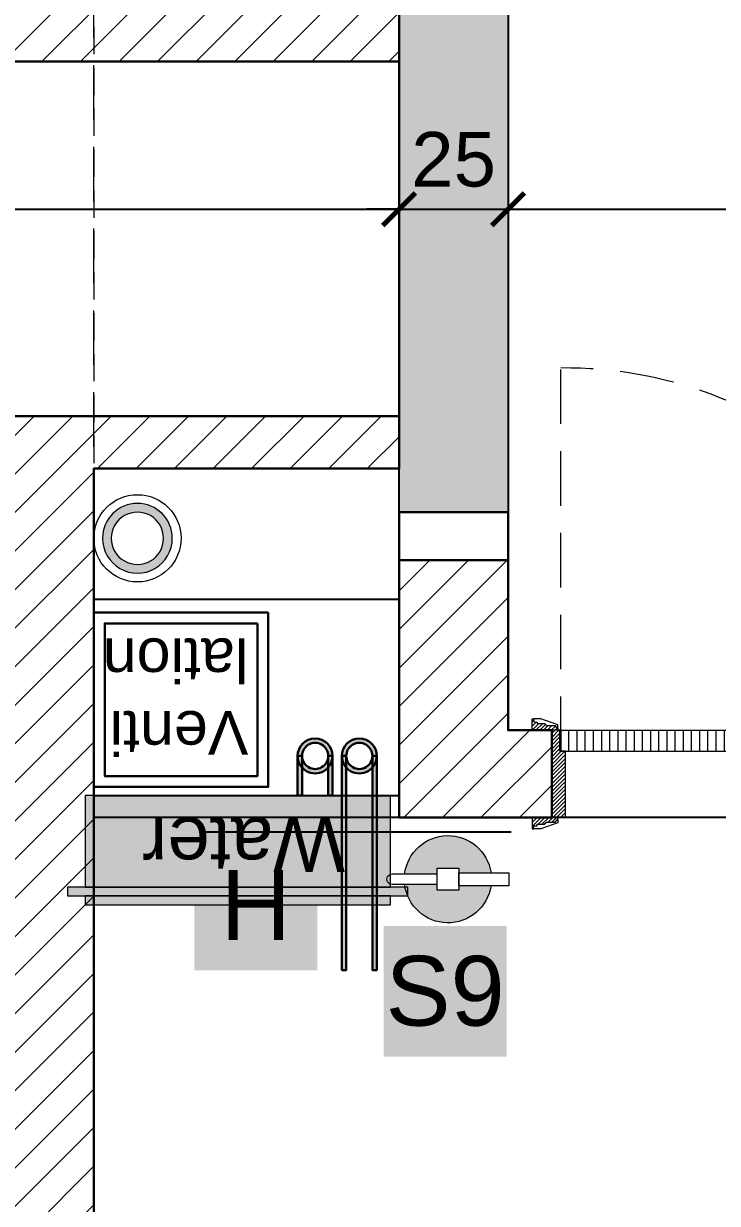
# Model space of a CAD drawing. Header units: centimetres. Extents: x 86156 to 91557, y -55119 to -48172.
# Drawn here: x 89037.7 to 89196.7, y -52720.8 to -52450.4 of the extents above; entities that cross this region are included whole.
import ezdxf

# ---------------------------------------------------------------- set-up
doc = ezdxf.new("R2010")
doc.units = ezdxf.units.CM
doc.header["$LTSCALE"] = 50
doc.header["$MEASUREMENT"] = 0
doc.linetypes.add('CACHE', pattern=[0.375, 0.25, -0.125])
doc.linetypes.add('CONTINU', pattern=[0])
doc.layers.get('0').update_dxf_attribs({"color": 8})
for name, color, linetype, lineweight in [('ARCHITECTE', 252, 'Continuous', 13), ('BETON CACHE', 4, 'CACHE', 5), ('BETON HACHURE', 253, 'Continuous', 13), ('door', 44, 'Continuous', 5), ('ISOLATION', 252, 'Continuous', 0), ('KASETAT_Pen_No__22', 8, 'Continuous', 50), ('MACONNERIE COUPE', 7, 'Continuous', 30), ('MACONNERIE HACHURE', 253, 'Continuous', 13), ('PERCEMENT', 253, 'Continuous', 20), ('WINDOWS', 21, 'Continuous', 5)]:
    doc.layers.add(name, color=color, linetype=linetype, lineweight=lineweight)
for name, color, linetype in [('BETON COUPE', 3, 'CONTINU'), ('BETON TRAME', 252, 'Continuous'), ('BORD', 5, 'Continuous'), ('COTE 50ème', 1, 'Continuous'), ('TEXTE', 7, 'Continuous')]:
    doc.layers.add(name, color=color, linetype=linetype)
doc.layers.add('FMULT', color=150, linetype='Continuous', plot=False)
doc.layers.add('HYPALON', color=7, linetype='Continuous', true_color=0xffaa00)
doc.layers.add('KASETAT_Pen_No__176', color=7, linetype='Continuous', lineweight=15, true_color=0x93a0c6)
doc.styles.add('RS_TEXT_1.50', font='arial.ttf', dxfattribs={"height": 12.5})
doc.styles.add('RS_TXT_50', font='arial.ttf', dxfattribs={"height": 12.5})
doc.dimstyles.new('RS_50CM_LINEAIRE', dxfattribs={"dimscale": 5, "dimtxt": 12.5, "dimasz": 1.5, "dimexe": 1, "dimexo": 2.5, "dimgap": 1, "dimtad": 1, "dimdec": 1, "dimrnd": 0.5, "dimdsep": 46, "dimtxsty": 'RS_TXT_50', "dimblk1": 'ARCHTICK', "dimblk2": 'ARCHTICK', "dimsah": 1, "dimcen": 2.5, "dimdle": 1, "dimclrt": 4, "dimadec": 0, "dimazin": 2, "dimtfac": 1, "dimtdec": 1, "dimtix": 1, "dimtmove": 2, "dimatfit": 3, "dimfxl": 1, "dimtolj": 1, "dimtzin": 0, "dimarcsym": 0})

# ---------------------------------------------------------------- blocks, each defined once
blk = doc.blocks.new('A$C63baa0da')
at = {"layer": 'ARCHITECTE', "linetype": 'Continuous', "lineweight": 0, "true_color": 0xed1f24}
for points in [[(-65.88, -30.1), (-66.88, -30.1), (-66.88, 19), (-65.88, 19)], [(-65.88, -30.1), (-66.88, -30.1), (-66.88, 19), (-65.88, 19)], [(-59.88, -30.1), (-58.88, -30.1), (-58.88, 19), (-59.88, 19)], [(-59.88, -30.1), (-58.88, -30.1), (-58.88, 19), (-59.88, 19)]]:
    blk.add_hatch(color=240, dxfattribs=at).paths.add_polyline_path(points)
h = blk.add_hatch(color=240, dxfattribs=at)
edge = h.paths.add_edge_path()
edge.add_ellipse((-62.88, -30.1), major_axis=(-2.83, -2.83), ratio=1, start_angle=-45, end_angle=135, ccw=False)
edge.add_ellipse((-62.88, -30.1), major_axis=(-2.83, -2.83), ratio=1, start_angle=135, end_angle=315, ccw=False)
edge = h.paths.add_edge_path(flags=0)
edge.add_ellipse((-62.88, -30.1), major_axis=(-2.12, -2.12), ratio=1, start_angle=135, end_angle=315)
edge.add_ellipse((-62.88, -30.1), major_axis=(-2.12, -2.12), ratio=1, start_angle=315, end_angle=495)
h = blk.add_hatch(color=240, dxfattribs=at)
edge = h.paths.add_edge_path()
edge.add_ellipse((-62.88, -30.1), major_axis=(-2.83, -2.83), ratio=1, start_angle=-45, end_angle=135, ccw=False)
edge.add_ellipse((-62.88, -30.1), major_axis=(-2.83, -2.83), ratio=1, start_angle=135, end_angle=315, ccw=False)
edge = h.paths.add_edge_path(flags=0)
edge.add_ellipse((-62.88, -30.1), major_axis=(-2.12, -2.12), ratio=1, start_angle=135, end_angle=315)
edge.add_ellipse((-62.88, -30.1), major_axis=(-2.12, -2.12), ratio=1, start_angle=315, end_angle=495)
at = {"layer": 'KASETAT_Pen_No__176', "linetype": 'Continuous', "lineweight": 0, "true_color": 0x139b48}
for points in [[(0, 4), (-70, 4), (-70, 2), (-74, 2), (-74, 0), (-70, 0), (-70, -21), (0, -21), (0, 0), (4, 0), (4, 2), (0, 2)], [(-55.74, -30.1), (-56.74, -30.1), (-56.74, -21), (-55.74, -21)], [(-49.74, -30.1), (-48.74, -30.1), (-48.74, -21), (-49.74, -21)]]:
    blk.add_hatch(color=114, dxfattribs=at).paths.add_polyline_path(points)
h = blk.add_hatch(color=114, dxfattribs=at)
edge = h.paths.add_edge_path()
edge.add_ellipse((-52.74, -30.1), major_axis=(-2.83, -2.83), ratio=1, start_angle=-45, end_angle=135, ccw=False)
edge.add_ellipse((-52.74, -30.1), major_axis=(-2.83, -2.83), ratio=1, start_angle=135, end_angle=315, ccw=False)
edge = h.paths.add_edge_path(flags=0)
edge.add_ellipse((-52.74, -30.1), major_axis=(-2.12, -2.12), ratio=1, start_angle=135, end_angle=315)
edge.add_ellipse((-52.74, -30.1), major_axis=(-2.12, -2.12), ratio=1, start_angle=315, end_angle=495)
at = {"layer": 'KASETAT_Pen_No__22', "color": 32, "linetype": 'Continuous', "lineweight": 0, "true_color": 0xcd6928}
for p, q in [((0, 4), (-70, 4)), ((-70, 4), (-70, 2)), ((0, 2), (0, 4)), ((4, 2), (-74, 2)), ((-74, 2), (-74, 0)), ((-74, 0), (4, 0)), ((-70, 2), (0, 2)), ((0, 0), (-70, 0)), ((-70, 0), (-70, -21)), ((0, -21), (0, 0)), ((4, 0), (4, 2)), ((-70, -21), (0, -21))]:
    blk.add_line(p, q, dxfattribs=at)
at = {"layer": 'MACONNERIE COUPE'}
for points in [[(-65.88, -30.1), (-66.88, -30.1), (-66.88, 19), (-65.88, 19)], [(-65.88, -30.1), (-66.88, -30.1), (-66.88, 19), (-65.88, 19)], [(-59.88, -30.1), (-58.88, -30.1), (-58.88, 19), (-59.88, 19)], [(-59.88, -30.1), (-58.88, -30.1), (-58.88, 19), (-59.88, 19)], [(-55.74, -30.1), (-56.74, -30.1), (-56.74, -21), (-55.74, -21)], [(-55.74, -30.1), (-56.74, -30.1), (-56.74, -21), (-55.74, -21)], [(-49.74, -30.1), (-48.74, -30.1), (-48.74, -21), (-49.74, -21)], [(-49.74, -30.1), (-48.74, -30.1), (-48.74, -21), (-49.74, -21)], [(-42, -63), (-2, -63), (-2, -23), (-42, -23)], [(-39.5, -60.5), (-4.5, -60.5), (-4.5, -25.5), (-39.5, -25.5)]]:
    blk.add_lwpolyline(points, close=True, dxfattribs=at)
at = {"layer": 'MACONNERIE COUPE', "extrusion": (0, 0, -1)}
for centre, start_param, end_param in [((-62.88, -30.1), 0.785398, 3.926991), ((-62.88, -30.1), 0.785398, 3.926991), ((-52.74, -30.1), 0.785398, 3.926991), ((-52.74, -30.1), 0.785398, 3.926991), ((-62.88, -30.1), 3.926991, 7.068583), ((-62.88, -30.1), 3.926991, 7.068583), ((-52.74, -30.1), 3.926991, 7.068583), ((-52.74, -30.1), 3.926991, 7.068583)]:
    blk.add_ellipse(centre, major_axis=(-2.83, -2.83), ratio=1, start_param=start_param, end_param=end_param, dxfattribs=at)
at = {"layer": 'MACONNERIE COUPE'}
for centre, start_param, end_param in [((-62.88, -30.1), 2.356194, 5.497787), ((-62.88, -30.1), 2.356194, 5.497787), ((-52.74, -30.1), 2.356194, 5.497787), ((-52.74, -30.1), 2.356194, 5.497787), ((-62.88, -30.1), 5.497787, 8.63938), ((-62.88, -30.1), 5.497787, 8.63938), ((-52.74, -30.1), 5.497787, 8.63938), ((-52.74, -30.1), 5.497787, 8.63938)]:
    blk.add_ellipse(centre, major_axis=(-2.12, -2.12), ratio=1, start_param=start_param, end_param=end_param, dxfattribs=at)
at = {"layer": 'TEXTE', "attachment_point": 4, "style": 'RS_TEXT_1.50'}
for s, insert, char_height, width in [('Water', (-59.62, -9.84), 12.5, 4.547473508864641e-13), ('Venti\\Plation', (-37.45, -43.78), 10, 3.637978807091713e-13)]:
    blk.add_mtext(s, dxfattribs=dict(at, insert=insert, char_height=char_height, width=width))
blk = doc.blocks.new('_ArchTick')
at = {"color": 0, "linetype": 'ByBlock', "const_width": 0.15}
blk.add_lwpolyline([(-0.5, -0.5), (0.5, 0.5)], dxfattribs=at)
blk = doc.blocks.new('*D1663')
at = {"layer": 'COTE 50ème', "color": 0, "lineweight": -2, "ltscale": 0.5, "transparency": 16777216}
for p, q in [((88720.51, -52471.53), (88720.51, -52497.94)), ((89123.76, -52471.53), (89123.76, -52497.94)), ((88715.51, -52492.94), (89128.76, -52492.94))]:
    blk.add_line(p, q, dxfattribs=at)
at = {"layer": 'Defpoints', "color": 0, "ltscale": 0.5, "transparency": 16777216}
for p in [(88720.51, -52459.03), (89123.76, -52459.03), (89123.76, -52492.94)]:
    blk.add_point(p, dxfattribs=at)
at = {"layer": 'COTE 50ème', "color": 0, "lineweight": -2, "ltscale": 0.5, "transparency": 16777216, "xscale": 7.5, "yscale": 7.5, "zscale": 7.5, "rotation": 180}
blk.add_blockref('_ArchTick', (88720.51, -52492.94), dxfattribs=at)
at = {"layer": 'COTE 50ème', "color": 0, "lineweight": -2, "ltscale": 0.5, "transparency": 16777216, "xscale": 7.5, "yscale": 7.5, "zscale": 7.5}
blk.add_blockref('_ArchTick', (89123.76, -52492.94), dxfattribs=at)
at = {"layer": 'COTE 50ème', "color": 4, "ltscale": 0.5, "transparency": 16777216, "insert": (88922.13, -52481.55), "char_height": 12.5, "attachment_point": 5, "style": 'RS_TXT_50'}
blk.add_mtext('\\A1;403.5', dxfattribs=at)
blk = doc.blocks.new('*D1664')
at = {"layer": 'COTE 50ème', "color": 0, "lineweight": -2, "ltscale": 0.5, "transparency": 16777216}
for p, q in [((89123.76, -52471.53), (89123.76, -52497.94)), ((89148.76, -52471.53), (89148.76, -52497.94)), ((89123.76, -52492.94), (89116.26, -52492.94)), ((89123.76, -52492.94), (89148.76, -52492.94)), ((89148.76, -52492.94), (89156.26, -52492.94))]:
    blk.add_line(p, q, dxfattribs=at)
at = {"layer": 'Defpoints', "color": 0, "ltscale": 0.5, "transparency": 16777216}
for p in [(89123.76, -52459.03), (89148.76, -52459.03), (89148.76, -52492.94)]:
    blk.add_point(p, dxfattribs=at)
at = {"layer": 'COTE 50ème', "color": 0, "lineweight": -2, "ltscale": 0.5, "transparency": 16777216, "xscale": 7.5, "yscale": 7.5, "zscale": 7.5}
blk.add_blockref('_ArchTick', (89123.76, -52492.94), dxfattribs=at)
at = {"layer": 'COTE 50ème', "color": 0, "lineweight": -2, "ltscale": 0.5, "transparency": 16777216, "xscale": 7.5, "yscale": 7.5, "zscale": 7.5, "rotation": 180}
blk.add_blockref('_ArchTick', (89148.76, -52492.94), dxfattribs=at)
at = {"layer": 'COTE 50ème', "color": 4, "ltscale": 0.5, "transparency": 16777216, "insert": (89136.26, -52481.55), "char_height": 12.5, "attachment_point": 5, "style": 'RS_TXT_50'}
blk.add_mtext('\\A1;25', dxfattribs=at)
blk = doc.blocks.new('*D1665')
at = {"layer": 'COTE 50ème', "color": 0, "lineweight": -2, "ltscale": 0.5, "transparency": 16777216}
for p, q in [((89278.76, -52462.86), (89278.76, -52497.94)), ((89148.76, -52471.53), (89148.76, -52497.94)), ((89143.76, -52492.94), (89283.76, -52492.94))]:
    blk.add_line(p, q, dxfattribs=at)
at = {"layer": 'Defpoints', "color": 0, "ltscale": 0.5, "transparency": 16777216}
for p in [(89278.76, -52450.36), (89148.76, -52459.03), (89278.76, -52492.94)]:
    blk.add_point(p, dxfattribs=at)
at = {"layer": 'COTE 50ème', "color": 0, "lineweight": -2, "ltscale": 0.5, "transparency": 16777216, "xscale": 7.5, "yscale": 7.5, "zscale": 7.5, "rotation": 180}
blk.add_blockref('_ArchTick', (89148.76, -52492.94), dxfattribs=at)
at = {"layer": 'COTE 50ème', "color": 0, "lineweight": -2, "ltscale": 0.5, "transparency": 16777216, "xscale": 7.5, "yscale": 7.5, "zscale": 7.5}
blk.add_blockref('_ArchTick', (89278.76, -52492.94), dxfattribs=at)
at = {"layer": 'COTE 50ème', "color": 4, "ltscale": 0.5, "transparency": 16777216, "insert": (89213.76, -52481.55), "char_height": 12.5, "attachment_point": 5, "style": 'RS_TXT_50'}
blk.add_mtext('\\A1;130', dxfattribs=at)

msp = doc.modelspace()

# ---------------------------------------------------------------- hatches: boundary and pattern name
at = {"layer": 'BETON HACHURE', "ltscale": 0.5, "transparency": 33554559}
h = msp.add_hatch(color=256, dxfattribs=at)
h.dxf.hatch_style = 1
h.paths.add_polyline_path([(89857.95, -49968.55), (89601.54, -49712.14), (89017.58, -49863.16), (88999.75, -49863.16), (88314.75, -49713.17), (88293.27, -49713.16), (87031.8, -49846.89), (86857.57, -50021.45), (86757.23, -51272.48), (86839.4, -52045.38), (86669.47, -52571.17), (86746.67, -53900.72), (86983.5, -54130.12), (88279.55, -54131.55), (88279.55, -54261.56), (89504.55, -54261.56), (89504.55, -54401.56), (90492.95, -54401.56), (90492.95, -51921.06), (89857.95, -51772.6)])
h.paths.add_polyline_path([(89837.95, -51788.46), (90472.95, -51936.92), (90472.95, -54381.56), (89524.55, -54381.56), (89524.55, -54241.56), (88299.55, -54241.56), (88299.55, -54111.57), (86991.6, -54110.13), (86766.18, -53891.78), (86689.65, -52573.76), (86859.73, -52047.49), (86777.31, -51272.22), (86876.91, -50030.38), (87040.95, -49866.03), (88294.32, -49733.16), (88312.58, -49733.17), (88997.58, -49883.16), (89020.13, -49883.16), (89595.48, -49734.36), (89837.95, -49976.84)], flags=16)
at = {"layer": 'BETON TRAME', "transparency": 33554559}
h = msp.add_hatch(color=256, dxfattribs=at)
h.dxf.hatch_style = 1
h.paths.add_polyline_path([(89053.76, -52797.36), (89018.76, -52797.36), (89018.76, -53447.36), (89053.76, -53447.36), (89053.76, -53272.36), (89513.76, -53272.36), (89513.76, -53447.36), (89548.76, -53447.36), (89548.76, -52797.36), (89513.76, -52797.36), (89513.76, -53232.36), (89303.76, -53232.36), (89303.76, -52902.36), (89263.76, -52902.36), (89263.76, -53232.36), (89053.76, -53232.36)])
h.paths.add_polyline_path([(88183.76, -54122.36), (88183.76, -54072.36), (88333.76, -54072.36), (88333.76, -54122.36)])
h.paths.add_polyline_path([(88903.76, -54122.36), (88903.76, -54072.36), (89053.76, -54072.36), (89053.76, -54122.36)])
h.paths.add_polyline_path([(89513.76, -54122.36), (89513.76, -54072.36), (89663.76, -54072.36), (89663.76, -54122.36)])
h.paths.add_polyline_path([(90233.76, -54122.36), (90233.76, -54072.36), (90383.76, -54072.36), (90383.76, -54122.36)])
h.paths.add_polyline_path([(90233.76, -53447.36), (90233.76, -53397.36), (90383.76, -53397.36), (90383.76, -53447.36)])
h.paths.add_polyline_path([(88183.76, -53447.36), (88183.76, -53397.36), (88333.76, -53397.36), (88333.76, -53447.36)])
h.paths.add_polyline_path([(88183.76, -52847.36), (88183.76, -52797.36), (88318.76, -52797.36), (88318.76, -52847.36)])
h.paths.add_polyline_path([(90233.76, -52847.36), (90233.76, -52797.36), (90383.76, -52797.36), (90383.76, -52847.36)])
h.paths.add_polyline_path([(90233.76, -52107.36), (90233.76, -52057.36), (90383.76, -52057.36), (90383.76, -52107.36)])
h.paths.add_polyline_path([(88333.76, -52057.36), (88333.76, -52107.36), (88183.76, -52107.36), (88183.76, -52057.36)])
h.paths.add_polyline_path([(88998.76, -52107.36), (88998.76, -52057.36), (89123.76, -52057.36), (89123.76, -52107.36)])
h.paths.add_polyline_path([(89443.76, -52107.36), (89443.76, -52057.36), (89568.76, -52057.36), (89568.76, -52107.36)])
h.paths.add_polyline_path([(89418.76, -52057.36), (89443.76, -52057.36), (89443.76, -52562.36), (89418.76, -52562.36)])
h.paths.add_polyline_path([(89123.76, -52057.36), (89148.76, -52057.36), (89148.76, -52562.36), (89123.76, -52562.36)])
at = {"layer": 'door'}
h = msp.add_hatch(dxfattribs=at)
h.set_pattern_fill('ANSI31', color=256, scale=5, angle=1080)
h.set_pattern_definition([(45, (-147249.2563, 62195.2563), (-0.4419417382, 0.4419417382), [])])
edge = h.paths.add_edge_path()
edge.add_line((89155, -52634.25), (89155.42, -52634.25))
edge.add_line((89155.42, -52634.25), (89155.42, -52633.93))
edge.add_line((89155.42, -52633.93), (89157.18, -52633.93))
edge.add_line((89157.18, -52633.93), (89157.18, -52633.72))
edge.add_arc((89157.18, -52633.41), 0.314, 270, 360)
edge.add_line((89157.5, -52633.41), (89159.59, -52633.41))
edge.add_line((89159.59, -52633.41), (89159.59, -52633.2))
edge.add_arc((89159.59, -52632.89), 0.314, 270, 360)
edge.add_line((89159.91, -52632.89), (89160.12, -52632.89))
edge.add_line((89160.12, -52632.89), (89160.12, -52632.36))
edge.add_line((89160.12, -52632.36), (89154.26, -52632.36))
edge.add_line((89154.26, -52632.36), (89154.26, -52634.98))
edge.add_line((89154.26, -52634.98), (89154.67, -52634.98))
edge.add_line((89154.67, -52634.98), (89154.67, -52634.67))
edge.add_line((89154.67, -52634.67), (89154.58, -52634.67))
edge.add_arc((89155, -52634.67), 0.419, 90, 180, ccw=False)
h.paths.add_polyline_path([(89158.76, -52632.36), (89161.9, -52632.36), (89161.9, -52617.18), (89160.64, -52617.18), (89160.64, -52612.36), (89158.76, -52612.36)])
edge = h.paths.add_edge_path()
edge.add_line((89155, -52610.48), (89155.42, -52610.48))
edge.add_line((89155.42, -52610.48), (89155.42, -52610.79))
edge.add_line((89155.42, -52610.79), (89157.18, -52610.79))
edge.add_line((89157.18, -52610.79), (89157.18, -52611))
edge.add_arc((89157.18, -52611.31), 0.314, 0, 90, ccw=False)
edge.add_line((89157.5, -52611.31), (89159.59, -52611.31))
edge.add_line((89159.59, -52611.31), (89159.59, -52611.52))
edge.add_arc((89159.59, -52611.84), 0.314, 0, 90, ccw=False)
edge.add_line((89159.91, -52611.84), (89160.12, -52611.84))
edge.add_line((89160.12, -52611.84), (89160.12, -52612.36))
edge.add_line((89160.12, -52612.36), (89154.26, -52612.36))
edge.add_line((89154.26, -52612.36), (89154.26, -52609.74))
edge.add_line((89154.26, -52609.74), (89154.67, -52609.74))
edge.add_line((89154.67, -52609.74), (89154.67, -52610.06))
edge.add_line((89154.67, -52610.06), (89154.58, -52610.06))
edge.add_arc((89155, -52610.06), 0.419, 180, 270)
h = msp.add_hatch(dxfattribs=at)
h.set_pattern_fill('ANSI31', color=256, scale=15, angle=585)
h.set_pattern_definition([(270, (46251.4588, 106242.6888), (1.875, -1e-15), [])])
h.paths.add_polyline_path([(89160.85, -52617.13), (89256.66, -52617.13), (89256.66, -52612.41), (89160.85, -52612.41)])
at = {"layer": 'HYPALON', "linetype": 'Continuous', "lineweight": 0, "true_color": 0xed1f24}
h = msp.add_hatch(color=240, dxfattribs=at)
edge = h.paths.add_edge_path()
edge.add_ellipse((89134.96, -52646.52), major_axis=(-7.07, 7.07), ratio=1, start_angle=233.6269, end_angle=398.1079)
edge.add_line((89125.04, -52645.32), (89132.46, -52645.32))
edge.add_line((89132.46, -52645.32), (89132.46, -52644.02))
edge.add_line((89132.46, -52644.02), (89137.46, -52644.02))
edge.add_line((89137.46, -52644.02), (89137.46, -52645.02))
edge.add_line((89137.46, -52645.02), (89144.85, -52645.02))
edge = h.paths.add_edge_path()
edge.add_line((89132.46, -52649.02), (89132.46, -52647.72))
edge.add_line((89132.46, -52647.72), (89125.04, -52647.72))
edge.add_ellipse((89134.96, -52646.52), major_axis=(-7.07, -7.07), ratio=1, start_angle=-38.1079, end_angle=126.3731)
edge.add_line((89144.85, -52648.02), (89137.46, -52648.02))
edge.add_line((89137.46, -52648.02), (89137.46, -52649.02))
edge.add_line((89137.46, -52649.02), (89132.46, -52649.02))
for points in [[(89076.85, -52667.43), (89104.99, -52667.43), (89104.99, -52637.46), (89076.85, -52637.46)], [(89120.25, -52687.18), (89148.39, -52687.18), (89148.39, -52657.21), (89120.25, -52657.21)]]:
    msp.add_hatch(color=240, dxfattribs=at).paths.add_polyline_path(points)
at = {"layer": 'MACONNERIE HACHURE'}
h = msp.add_hatch(dxfattribs=at)
h.set_pattern_fill('ANSI31', color=256, scale=50, style=0)
h.paths.add_polyline_path([(87758.76, -52955.37), (87778.76, -52955.37), (87778.76, -52947.37), (87758.76, -52947.37)])
h.paths.add_polyline_path([(88286.04, -52214.87), (88333.76, -52214.87), (88333.76, -52217.37), (88286.04, -52217.37)])
h.paths.add_polyline_path([(88508.76, -52214.87), (88511.26, -52214.87), (88511.26, -52217.37), (88508.76, -52217.37)], flags=17)
h.paths.add_polyline_path([(88732.51, -52214.87), (88735.01, -52214.87), (88735.01, -52217.37), (88732.51, -52217.37)], flags=17)
h.paths.add_polyline_path([(89529.77, -52445.36), (89529.77, -52457.35), (89443.76, -52457.37), (89443.76, -52445.36)])
h.paths.add_polyline_path([(89053.75, -52176.06), (89123.76, -52176.06), (89123.76, -52181.06), (89053.75, -52181.06)])
h.paths.add_polyline_path([(89053.75, -52241.87), (89123.76, -52241.87), (89123.76, -52246.87), (89053.75, -52246.87)])
h.paths.add_polyline_path([(89053.75, -52321.87), (89123.76, -52321.87), (89123.76, -52326.87), (89053.75, -52326.87)], flags=17)
h.paths.add_polyline_path([(88422.51, -52214.87), (88422.51, -52217.37), (88428.76, -52217.37), (88428.76, -52214.87), (88425.01, -52214.87), (88425.01, -52082.37), (88422.51, -52082.37)], flags=17)
h.paths.add_polyline_path([(88425.01, -52217.37), (88420.01, -52217.37), (88420.01, -52214.87), (88422.51, -52214.87), (88422.51, -52082.37), (88425.01, -52082.37)], flags=17)
h.paths.add_polyline_path([(88333.76, -52214.87), (88333.76, -52217.37), (88340.01, -52217.37), (88340.01, -52214.87), (88336.26, -52214.87), (88336.26, -52082.37), (88333.76, -52082.37)], flags=16)
h.paths.add_polyline_path([(88336.26, -52217.37), (88331.26, -52217.37), (88331.26, -52214.87), (88333.76, -52214.87), (88333.76, -52082.37), (88336.26, -52082.37)])
h.paths.add_polyline_path([(88821.26, -52214.87), (88821.26, -52217.37), (88815.01, -52217.37), (88815.01, -52214.87), (88818.76, -52214.87), (88818.76, -52082.37), (88821.26, -52082.37)], flags=17)
h.paths.add_polyline_path([(88818.76, -52217.37), (88823.76, -52217.37), (88823.76, -52214.87), (88821.26, -52214.87), (88821.26, -52082.37), (88818.76, -52082.37)], flags=17)
h.paths.add_polyline_path([(88910.01, -52214.87), (88910.01, -52217.37), (88903.76, -52217.37), (88903.76, -52214.87), (88907.51, -52214.87), (88907.51, -52082.37), (88910.01, -52082.37)], flags=17)
h.paths.add_polyline_path([(88998.76, -52214.87), (88998.76, -52217.37), (88992.51, -52217.37), (88992.51, -52214.87), (88996.26, -52214.87), (88996.26, -52082.37), (88998.76, -52082.37)], flags=17)
h.paths.add_polyline_path([(88907.51, -52217.37), (88912.51, -52217.37), (88912.51, -52214.87), (88910.01, -52214.87), (88910.01, -52082.37), (88907.51, -52082.37)], flags=17)
h.paths.add_polyline_path([(88017.09, -52412.37), (87993.76, -52412.37), (87993.76, -52392.37), (88017.09, -52392.37)])
h.paths.add_polyline_path([(88183.76, -52412.37), (88143.76, -52412.37), (88143.76, -52392.37), (88183.76, -52392.37)])
h.paths.add_polyline_path([(87802.09, -52412.37), (87778.76, -52412.37), (87778.76, -52392.37), (87802.09, -52392.37)])
h.paths.add_polyline_path([(87968.76, -52412.37), (87928.76, -52412.37), (87928.76, -52392.37), (87968.76, -52392.37)])
h.paths.add_polyline_path([(87758.76, -52562.37), (87778.76, -52562.37), (87778.76, -52412.37), (87758.76, -52412.37)])
h.paths.add_polyline_path([(87758.76, -52797.37), (87778.76, -52797.37), (87778.76, -52742.37), (87758.76, -52742.37)])
h.paths.add_polyline_path([(87758.76, -53222.37), (87778.76, -53222.37), (87778.76, -53135.37), (87758.76, -53135.37)])
h.paths.add_polyline_path([(87778.76, -53342.49), (88183.76, -53342.49), (88183.76, -53323.37), (87778.76, -53323.37)])
h.paths.add_polyline_path([(88183.76, -53323.37), (88203.76, -53323.37), (88203.76, -52847.37), (88183.76, -52847.37)])
h.paths.add_polyline_path([(88298.76, -52797.37), (88318.76, -52797.37), (88318.76, -52742.37), (88298.76, -52742.37)])
h.paths.add_polyline_path([(88203.76, -52412.37), (88203.76, -52439.04), (88261.26, -52439.04), (88261.26, -52404.04), (88203.76, -52404.04), (88203.76, -52394.04), (88271.26, -52394.04), (88271.26, -52439.04), (88511.26, -52439.04), (88511.26, -52429.04), (88523.26, -52429.04), (88523.26, -52459.04), (88318.76, -52459.04), (88318.76, -52562.37), (88298.76, -52562.37), (88298.76, -52459.04), (88183.76, -52459.04), (88183.76, -52412.37)])
h.paths.add_polyline_path([(88333.76, -52057.37), (88333.76, -52082.37), (88511.26, -52082.37), (88511.26, -52338.82), (88523.26, -52338.82), (88523.26, -52328.82), (88531.26, -52328.82), (88531.26, -52316.82), (88523.26, -52316.82), (88523.58, -52082.16), (88720.51, -52082.37), (88720.51, -52317.04), (88631.26, -52317.04), (88631.26, -52329.04), (88720.51, -52329.04), (88720.51, -52347.05), (88732.51, -52347.05), (88732.51, -52082.37), (88998.76, -52082.37), (88998.76, -52057.37)])
h.paths.add_polyline_path([(89123.76, -52321.87), (89093.76, -52321.87), (89093.76, -52439.04), (88732.51, -52439.04), (88732.51, -52429.04), (88720.51, -52429.04), (88720.51, -52459.04), (89123.76, -52459.04), (89123.76, -52439.04), (89098.76, -52439.04), (89098.76, -52421.87), (89123.76, -52421.87), (89123.76, -52416.87), (89098.76, -52416.87), (89098.76, -52381.87), (89123.76, -52381.87), (89123.76, -52361.87), (89098.76, -52361.87), (89098.76, -52326.87), (89123.76, -52326.87)])
h.paths.add_polyline_path([(89418.76, -52612.37), (89258.76, -52612.37), (89258.76, -52632.37), (89443.76, -52632.37), (89443.76, -52562.37), (89418.76, -52562.37)])
h.paths.add_polyline_path([(89148.76, -52573.37), (89148.76, -52612.37), (89158.76, -52612.37), (89158.76, -52632.37), (89123.76, -52632.37), (89123.76, -52573.37)])
h.paths.add_polyline_path([(89033.76, -52540.37), (89033.76, -52797.37), (89053.76, -52797.37), (89053.76, -52552.37), (89123.76, -52552.37), (89123.76, -52540.37)])
h.paths.add_polyline_path([(89753.76, -53120.37), (89650.76, -53120.37), (89650.76, -53132.37), (90131.82, -53132.37), (90131.82, -53112.37), (89773.76, -53112.37), (89773.76, -52714.37), (89753.76, -52714.37), (89753.76, -52797.37), (89650.76, -52797.37), (89650.76, -52807.37), (89753.76, -52807.37)])
h.paths.add_polyline_path([(89558.76, -53132.37), (89548.76, -53132.37), (89548.76, -53120.37), (89558.76, -53120.37)])
h.paths.add_polyline_path([(89548.76, -52807.37), (89558.76, -52807.37), (89558.76, -52797.37), (89548.76, -52797.37)])
h.paths.add_polyline_path([(89513.76, -52777.38), (89533.76, -52777.38), (89533.76, -52797.37), (89513.76, -52797.37)])
h.paths.add_polyline_path([(89621.76, -52365.37), (89633.76, -52365.37), (89633.76, -52292.38), (89621.76, -52292.38)], flags=17)
h.paths.add_polyline_path([(89444.26, -52540.37), (89444.26, -52552.37), (89513.76, -52552.37), (89513.76, -52687.37), (89533.76, -52687.37), (89533.76, -52552.37), (89633.76, -52552.37), (89633.76, -52435.37), (89621.76, -52435.37), (89621.76, -52445.36), (89611.76, -52445.36), (89611.76, -52457.36), (89621.76, -52457.36), (89621.76, -52540.37)])
h.paths.add_polyline_path([(90013.76, -52057.37), (90013.76, -52082.37), (89943.76, -52082.37), (89943.76, -52312.37), (89773.76, -52312.37), (89773.76, -52622.37), (89753.76, -52622.37), (89753.76, -52292.37), (89923.76, -52292.37), (89923.76, -52082.37), (89568.76, -52082.37), (89568.76, -52057.37)])
h.paths.add_polyline_path([(90233.76, -52424.26), (90233.76, -52502.37), (90358.76, -52502.37), (90358.76, -52567.37), (90383.76, -52567.37), (90383.76, -52477.37), (90258.76, -52477.37), (90258.76, -52424.26)])
h.paths.add_polyline_path([(90233.76, -53062.37), (90233.81, -53112.37), (90223.82, -53112.37), (90223.82, -53132.37), (90233.83, -53132.37), (90233.87, -53182.37), (90258.76, -53182.37), (90258.76, -53132.37), (90383.76, -53132.37), (90383.76, -53112.37), (90258.76, -53112.37), (90258.76, -53062.37)])
h.paths.add_polyline_path([(89103.59, -52902.37), (89053.76, -52902.37), (89053.76, -52942.37), (89103.59, -52942.37)])
h.paths.add_polyline_path([(89263.76, -52902.37), (89223.76, -52902.37), (89223.76, -52942.37), (89263.76, -52942.37)])
h.paths.add_polyline_path([(88553.76, -54162.37), (88653.76, -54162.37), (88653.76, -54187.37), (88553.76, -54187.37)])
h.paths.add_polyline_path([(88333.76, -54052.37), (88308.76, -54052.37), (88308.76, -54072.37), (88333.76, -54072.37)])
h.paths.add_polyline_path([(88208.76, -53742.37), (88208.76, -53677.37), (88183.76, -53677.37), (88183.76, -53767.37), (88308.76, -53767.37), (88308.76, -53782.37), (88333.76, -53782.37), (88333.76, -53742.37)])
h.paths.add_polyline_path([(89028.76, -53932.37), (89028.76, -54072.37), (89053.76, -54072.37), (89053.76, -53957.37), (89071.26, -53957.37), (89071.26, -53932.37)])
h.paths.add_polyline_path([(88333.76, -54122.37), (88333.76, -54162.37), (88373.76, -54162.37), (88373.76, -54187.37), (88308.76, -54187.37), (88308.76, -54122.37)])
h.paths.add_polyline_path([(88893.76, -54162.37), (88833.76, -54162.37), (88833.76, -54187.37), (88918.76, -54187.37), (88918.76, -54122.37), (88918.76, -54122.37), (88903.76, -54122.37), (88903.76, -54072.37), (88893.76, -54072.37)])
h.paths.add_polyline_path([(88208.76, -53447.37), (88183.76, -53447.37), (88183.76, -53497.37), (88208.76, -53497.37)])
h.paths.add_polyline_path([(89463.92, -52902.37), (89513.76, -52902.37), (89513.76, -52942.37), (89463.92, -52942.37)])
h.paths.add_polyline_path([(89303.76, -52902.37), (89343.76, -52902.37), (89343.76, -52942.37), (89303.76, -52942.37)])
h.paths.add_polyline_path([(90013.76, -54162.37), (89913.76, -54162.37), (89913.76, -54187.37), (90013.76, -54187.37)])
h.paths.add_polyline_path([(90233.76, -54052.37), (90258.76, -54052.37), (90258.76, -54072.37), (90233.76, -54072.37)])
h.paths.add_polyline_path([(89251.26, -53932.37), (89251.26, -53957.37), (89268.76, -53957.37), (89268.76, -54122.37), (89298.76, -54122.37), (89298.76, -53957.37), (89316.37, -53957.37), (89316.37, -53932.37)])
h.paths.add_polyline_path([(90358.76, -53742.37), (90358.76, -53677.37), (90383.76, -53677.37), (90383.76, -53767.37), (90258.76, -53767.37), (90258.76, -53782.37), (90233.76, -53782.37), (90233.76, -53742.37)])
h.paths.add_polyline_path([(89538.76, -53932.37), (89538.76, -54072.37), (89513.76, -54072.37), (89513.76, -53957.37), (89496.26, -53957.37), (89496.26, -53932.37)])
h.paths.add_polyline_path([(90233.76, -54122.37), (90233.76, -54162.37), (90193.76, -54162.37), (90193.76, -54187.37), (90258.76, -54187.37), (90258.76, -54122.37)])
h.paths.add_polyline_path([(89673.76, -54162.37), (89733.76, -54162.37), (89733.76, -54187.37), (89648.76, -54187.37), (89648.76, -54122.37), (89648.76, -54122.37), (89663.76, -54122.37), (89663.76, -54072.37), (89673.76, -54072.37)])
h.paths.add_polyline_path([(90358.76, -52797.37), (90383.76, -52797.37), (90383.76, -52747.37), (90358.76, -52747.37)])
h.paths.add_polyline_path([(90358.76, -53447.37), (90383.76, -53447.37), (90383.76, -53497.37), (90358.76, -53497.37)])
h.paths.add_polyline_path([(90233.76, -52847.37), (90258.76, -52847.37), (90258.76, -52902.26), (90233.76, -52902.26)])
h.paths.add_polyline_path([(90233.76, -53397.37), (90258.76, -53397.37), (90258.76, -53342.49), (90233.76, -53342.49)])
h.paths.add_polyline_path([(90193.76, -52082.36), (90233.76, -52082.36), (90233.76, -52057.36), (90193.76, -52057.36)])
h.paths.add_polyline_path([(90233.76, -52154.25), (90258.76, -52154.25), (90258.76, -52107.36), (90233.76, -52107.36)])
h.paths.add_polyline_path([(89298.76, -52082.36), (89148.76, -52082.36), (89148.76, -52057.36), (89298.76, -52057.36)])
h.paths.add_polyline_path([(89418.76, -52082.36), (89398.76, -52082.36), (89398.76, -52057.36), (89418.76, -52057.36)])
at = {"layer": 'PERCEMENT', "linetype": 'Continuous', "lineweight": 0}
h = msp.add_hatch(color=256, dxfattribs=at)
edge = h.paths.add_edge_path()
edge.add_ellipse((89063.76, -52568.36), major_axis=(-5.66, 5.66), ratio=1, start_angle=225, end_angle=405)
edge.add_ellipse((89063.76, -52568.36), major_axis=(-5.66, 5.66), ratio=1, start_angle=45, end_angle=225)
edge = h.paths.add_edge_path(flags=0)
edge.add_ellipse((89063.76, -52568.36), major_axis=(-4.24, 4.24), ratio=1, start_angle=45, end_angle=225, ccw=False)
edge.add_ellipse((89063.76, -52568.36), major_axis=(-4.24, 4.24), ratio=1, start_angle=-135, end_angle=45, ccw=False)
at = {"layer": 'WINDOWS'}
h = msp.add_hatch(color=140, dxfattribs=at)
h.dxf.hatch_style = 1
h.paths.add_polyline_path([(89018.83, -49872.96), (88998.69, -49872.96), (88313.69, -49722.97), (88293.78, -49722.96), (87036.29, -49856.27), (86867.05, -50025.82), (86767.07, -51272.35), (86849.36, -52046.42), (86679.36, -52572.44), (86756.23, -53896.34), (86987.47, -54120.32), (88289.35, -54121.76), (88289.35, -54251.76), (89514.35, -54251.76), (89514.35, -54391.76), (90483.15, -54391.76), (90483.15, -51928.83), (89848.15, -51780.37), (89848.15, -49972.61), (89598.57, -49723.03)])
h.paths.add_polyline_path([(89597.96, -49725.25), (89846.15, -49973.44), (89846.15, -51781.96), (90481.15, -51930.42), (90481.15, -54389.76), (89516.35, -54389.76), (89516.35, -54249.76), (88291.35, -54249.76), (88291.35, -54119.77), (86988.28, -54118.32), (86758.18, -53895.45), (86681.38, -52572.7), (86851.4, -52046.63), (86769.08, -51272.33), (86868.98, -50026.72), (87037.2, -49858.18), (88293.89, -49724.96), (88313.47, -49724.97), (88998.47, -49874.96), (89019.08, -49874.96)], flags=16)

# ---------------------------------------------------------------- linework, layer by layer
at = {"layer": 'BETON CACHE', "lineweight": 5, "ltscale": 0.5}
msp.add_lwpolyline([(89003.76, -54122.36), (89003.75, -52057.36), (89053.75, -52057.36), (89053.76, -54122.36)], close=True, dxfattribs=at)
at = {"layer": 'BETON CACHE'}
msp.add_lwpolyline([(89003.75, -54122.37), (89053.75, -54122.37), (89053.75, -52057.37), (89003.75, -52057.37)], close=True, dxfattribs=at)
at = {"layer": 'BETON COUPE'}
msp.add_lwpolyline([(89123.76, -52057.36), (89148.76, -52057.36), (89148.76, -52562.36), (89123.76, -52562.36)], close=True, dxfattribs=at)
at = {"layer": 'BORD'}
msp.add_lwpolyline([(89053.76, -52627.36), (89123.76, -52627.36), (89123.76, -52582.36), (89053.76, -52582.36)], close=True, dxfattribs=at)
at = {"layer": 'door', "linetype": 'CACHE'}
msp.add_line((89160.85, -52617.13), (89160.85, -52529.32), dxfattribs=at)
at = {"layer": 'door'}
for points in [[(89155, -52610.48), (89155.42, -52610.48), (89155.42, -52610.79), (89157.18, -52610.79), (89157.18, -52611, -0.414214), (89157.5, -52611.31), (89159.59, -52611.31), (89159.59, -52611.52, -0.414214), (89159.91, -52611.84), (89160.12, -52611.84), (89160.12, -52612.36), (89154.26, -52612.36), (89154.26, -52609.74), (89154.67, -52609.74), (89154.67, -52610.06), (89154.58, -52610.06, 0.414214), (89155, -52610.48)], [(89155, -52634.25), (89155.42, -52634.25), (89155.42, -52633.93), (89157.18, -52633.93), (89157.18, -52633.72, 0.414214), (89157.5, -52633.41), (89159.59, -52633.41), (89159.59, -52633.2, 0.414214), (89159.91, -52632.89), (89160.12, -52632.89), (89160.12, -52632.36), (89154.26, -52632.36), (89154.26, -52634.98), (89154.67, -52634.98), (89154.67, -52634.67), (89154.58, -52634.67, -0.414214), (89155, -52634.25)]]:
    msp.add_lwpolyline(points, format="xyb", dxfattribs=at)
for points in [[(89160.12, -52611.84), (89160.12, -52611.11), (89156.26, -52609.74), (89154.67, -52609.74)], [(89158.76, -52632.36), (89161.9, -52632.36), (89161.9, -52617.18), (89160.64, -52617.18), (89160.64, -52612.36), (89158.76, -52612.36), (89158.76, -52632.36)], [(89160.85, -52617.13), (89256.66, -52617.13), (89256.66, -52612.41), (89160.85, -52612.41), (89160.85, -52617.13)], [(89160.12, -52632.89), (89160.12, -52633.62), (89156.26, -52634.98), (89154.67, -52634.98)]]:
    msp.add_lwpolyline(points, dxfattribs=at)
at = {"layer": 'door', "linetype": 'CACHE'}
msp.add_arc((89161.81, -52624.99), 95.68, 7.5544, 90.5756, dxfattribs=at)
at = {"layer": 'FMULT', "ltscale": 0.5}
msp.add_lwpolyline([(88318.76, -52847.37), (88318.75, -52459.04), (89123.76, -52459.05), (89123.76, -52540.36), (89033.76, -52540.36), (89033.76, -52797.36)], dxfattribs=at)
msp.add_lwpolyline([(89053.75, -52903.05), (89513.75, -52903.05), (89513.75, -52632.36), (89053.75, -52632.36)], close=True, dxfattribs=at)
at = {"layer": 'HYPALON'}
msp.add_line((89149.46, -52635.74), (89079.46, -52635.74), dxfattribs=at)
at = {"layer": 'HYPALON', "color": 240, "linetype": 'Continuous', "lineweight": 0, "true_color": 0xed1f24}
for p, q in [((89132.46, -52649.02), (89132.46, -52644.02)), ((89132.46, -52644.02), (89137.46, -52644.02)), ((89137.46, -52644.02), (89137.46, -52649.02)), ((89137.46, -52648.02), (89137.46, -52645.02)), ((89137.46, -52645.02), (89148.96, -52645.02)), ((89148.96, -52645.02), (89148.96, -52648.02)), ((89122.16, -52645.32), (89132.46, -52645.32)), ((89132.46, -52647.72), (89122.16, -52647.72)), ((89137.46, -52649.02), (89132.46, -52649.02)), ((89148.96, -52648.02), (89137.46, -52648.02))]:
    msp.add_line(p, q, dxfattribs=at)
at = {"layer": 'HYPALON', "color": 240, "linetype": 'Continuous', "lineweight": 0, "true_color": 0xed1f24, "extrusion": (0, 0, -1)}
for centre, major_axis, start_param, end_param in [((89134.96, -52646.52), (-7.07, 7.07), -0.665108, 2.205626), ((89122.16, -52646.52), (-0.849, -0.849), 5.497787, 8.63938), ((89134.96, -52646.52), (-7.07, -7.07), 4.077559, 6.948294)]:
    msp.add_ellipse(centre, major_axis=major_axis, ratio=1, start_param=start_param, end_param=end_param, dxfattribs=at)
at = {"layer": 'MACONNERIE COUPE'}
for points in [[(89123.76, -52321.86), (89093.76, -52321.86), (89093.76, -52439.03), (88732.51, -52439.03), (88732.51, -52429.03), (88720.51, -52429.03), (88720.51, -52459.03), (89123.76, -52459.03), (89123.76, -52439.03), (89098.76, -52439.03), (89098.76, -52421.86), (89123.76, -52421.86), (89123.76, -52416.86), (89098.76, -52416.86), (89098.76, -52381.86), (89123.76, -52381.86), (89123.76, -52361.86), (89098.76, -52361.86), (89098.76, -52326.86), (89123.76, -52326.86)], [(89033.76, -52540.36), (89033.76, -52797.36), (89053.76, -52797.36), (89053.76, -52552.36), (89123.76, -52552.36), (89123.76, -52540.36)], [(89123.76, -52562.36), (89123.76, -52632.36), (89158.76, -52632.36), (89158.76, -52612.36), (89148.76, -52612.36), (89148.76, -52562.36)], [(89148.76, -52573.36), (89148.76, -52612.36), (89158.76, -52612.36), (89158.76, -52632.36), (89123.76, -52632.36), (89123.76, -52573.36)]]:
    msp.add_lwpolyline(points, close=True, dxfattribs=at)
at = {"layer": 'PERCEMENT', "linetype": 'Continuous', "lineweight": 20}
for major_axis, start_param, end_param in [((-7.07, 7.07), 3.926991, 10.210176), ((-5.66, 5.66), 3.926991, 7.068583), ((4.24, 4.24), 5.497787, 8.63938), ((-5.66, 5.66), 0.785398, 3.926991), ((4.24, 4.24), 2.356194, 5.497787)]:
    msp.add_ellipse((89063.76, -52568.36), major_axis=major_axis, ratio=1, start_param=start_param, end_param=end_param, dxfattribs=at)

# ---------------------------------------------------------------- block references
at = {"layer": 'ISOLATION', "ltscale": 0.5, "rotation": 180}
msp.add_blockref('A$C63baa0da', (89051.76, -52648.36), dxfattribs=at)

# ---------------------------------------------------------------- texts
at = {"layer": 'HYPALON', "color": 7, "char_height": 16, "width": 185.056, "attachment_point": 5, "style": 'RS_TEXT_1.50'}
for s, insert in [('H', (89090.92, -52652.44)), ('S9', (89134.32, -52672.2))]:
    msp.add_mtext(s, dxfattribs=dict(at, insert=insert))

# ---------------------------------------------------------------- dimensions: what is measured, and where the dimension line sits
at = {"layer": 'COTE 50ème', "ltscale": 0.5}
for base, p1, p2, picture, middle in [((89278.76, -52492.94), (89148.76, -52459.03), (89278.76, -52450.36), '*D1665', (89213.76, -52481.55)), ((89123.755887, -52492.935151), (88720.505885, -52459.028642), (89123.755887, -52459.028642), '*D1663', (88922.130886, -52481.548726)), ((89148.76, -52492.94), (89123.76, -52459.03), (89148.76, -52459.03), '*D1664', (89136.26, -52481.55))]:
    dim = msp.add_linear_dim(base=base, p1=p1, p2=p2, dimstyle='RS_50CM_LINEAIRE', dxfattribs=at)
    dim.commit()
    dim.dimension.update_dxf_attribs({"geometry": picture, "text_midpoint": middle})

doc.saveas('drawing.dxf')
